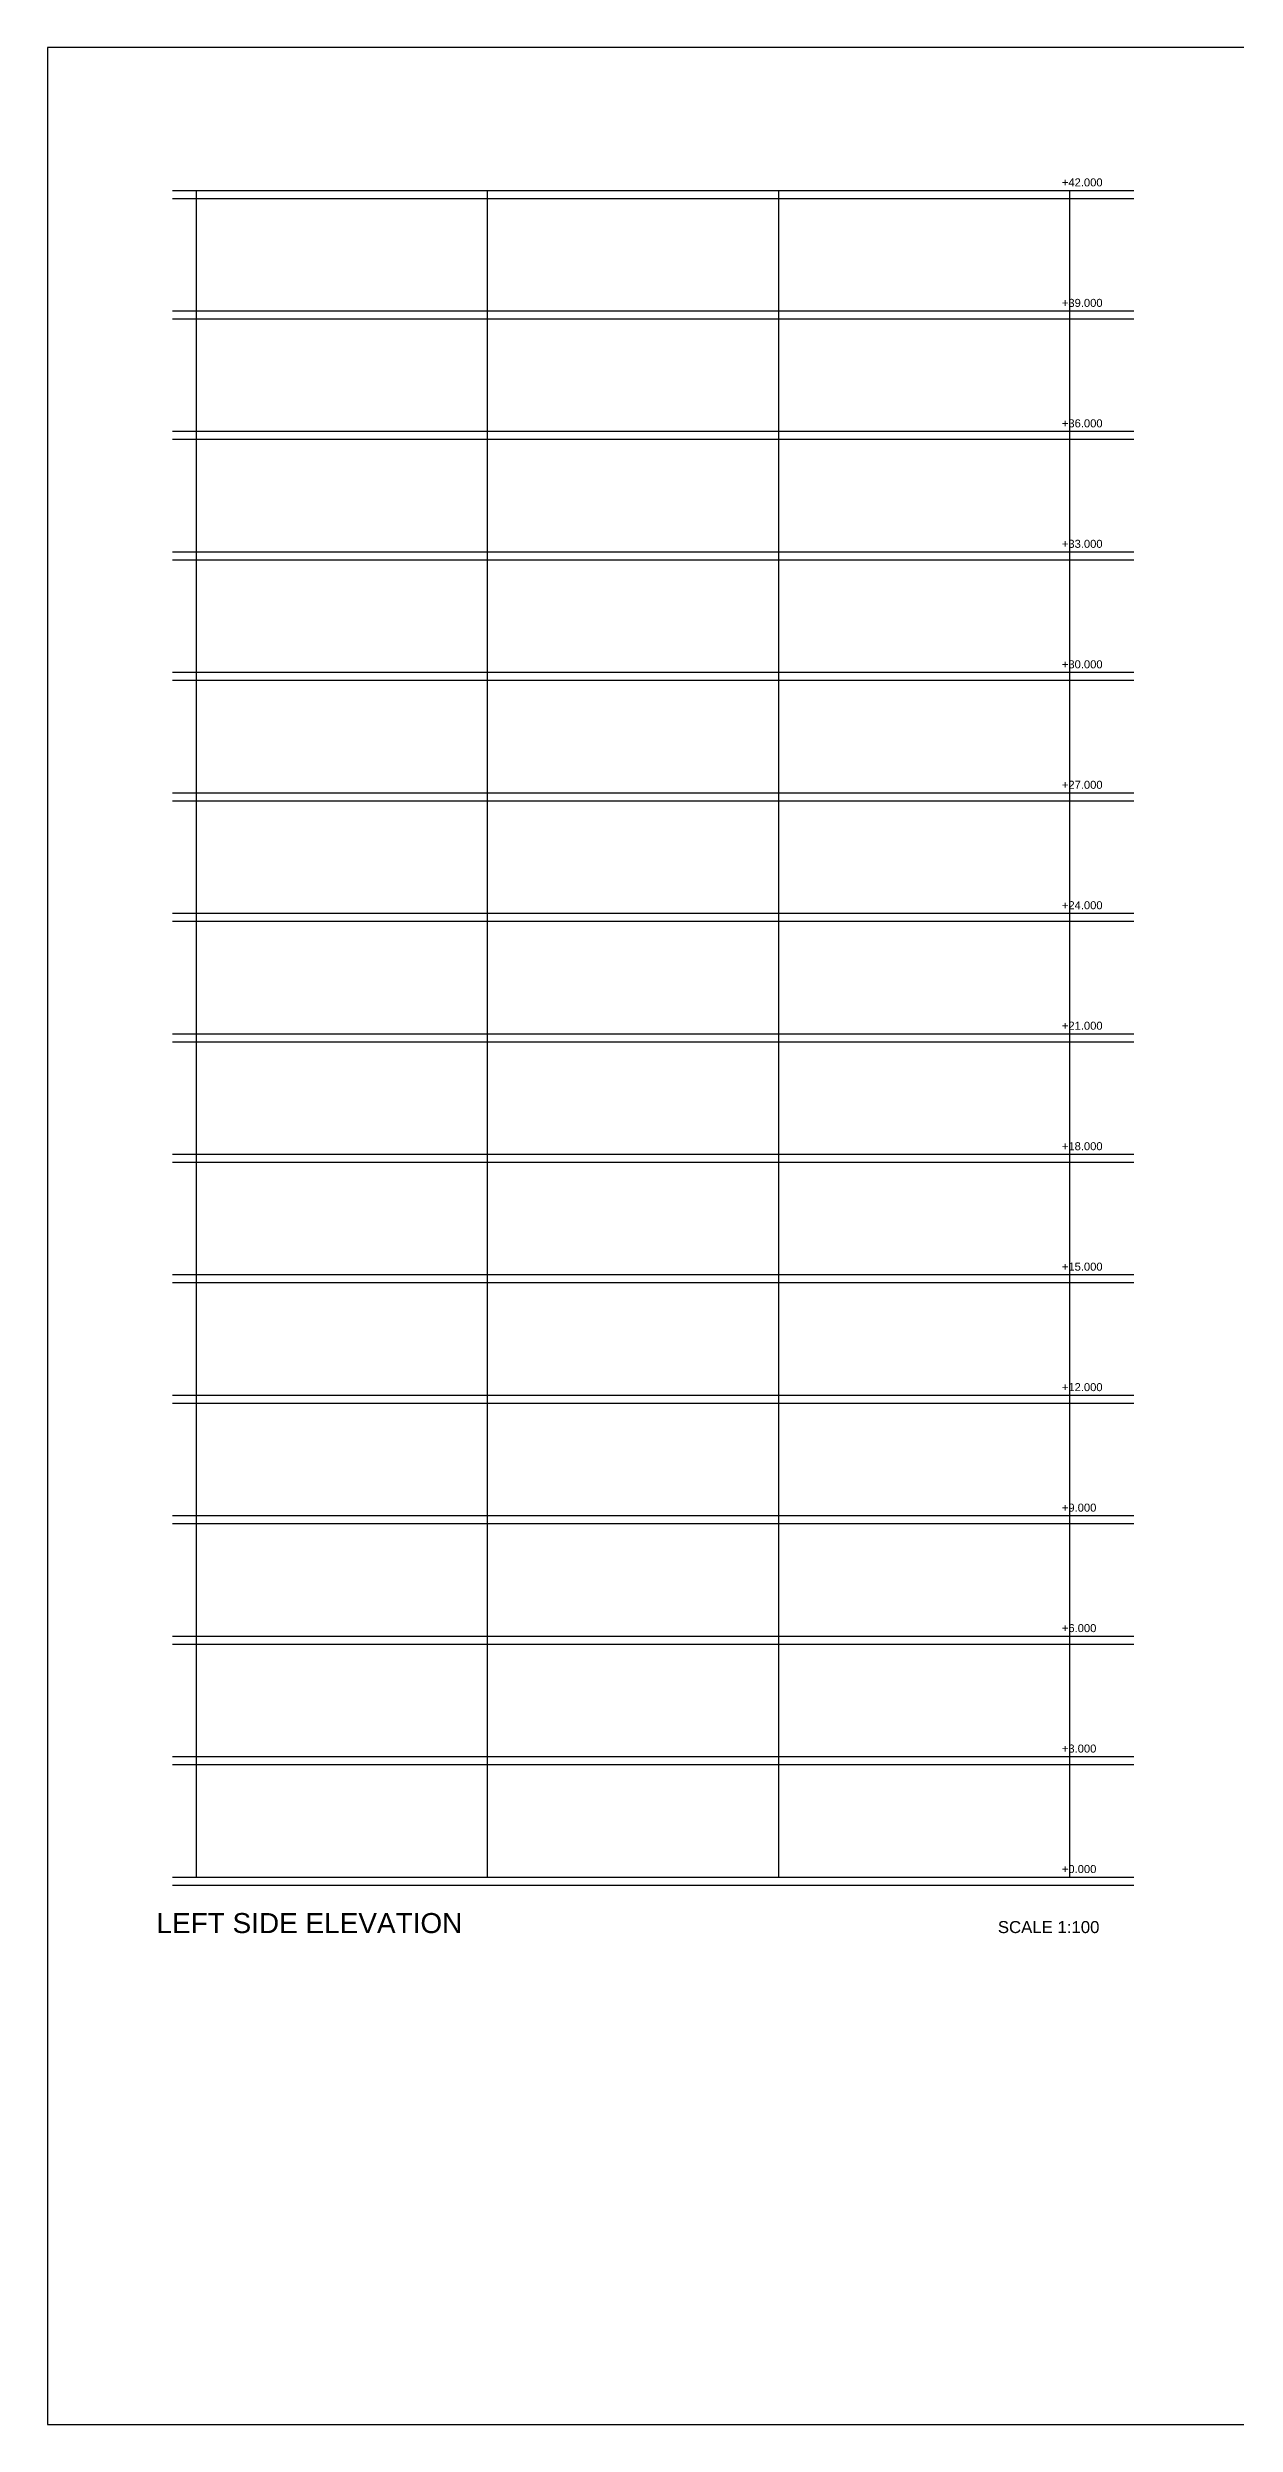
# Paper-space layout 'A-06' of a CAD drawing. Header units: millimetres. Extents: x 0 to 841, y 0 to 594.
# Drawn here: x 0 to 297, y 0 to 594 of the extents above; entities that cross this region are included whole.
import ezdxf

# ---------------------------------------------------------------- set-up
doc = ezdxf.new("R2010")
doc.units = ezdxf.units.MM
for name, color, linetype in [('FRAME', 7, 'Continuous'), ('LEVEL', 7, 'Continuous'), ('SECTION', 7, 'Continuous'), ('TITLES', 7, 'Continuous')]:
    doc.layers.add(name, color=color, linetype=linetype)
doc.styles.add('Arial', font='arial.ttf')

psp = doc.layouts.new('A-06')

# ---------------------------------------------------------------- linework, layer by layer
at = {"layer": 'FRAME'}
psp.add_lwpolyline([(0, 0), (841, 0), (841, 594), (0, 594)], close=True, dxfattribs=at)
at = {"layer": 'SECTION'}
for p, q in [((31.23, 558.3), (91.31, 558.3)), ((31.23, 556.3), (91.31, 556.3)), ((37.23, 488.05), (37.23, 558.3)), ((91.31, 558.3), (151.38, 558.3)), ((91.31, 556.3), (151.38, 556.3)), ((110, 488.05), (110, 558.3)), ((151.38, 558.3), (211.46, 558.3)), ((151.38, 556.3), (211.46, 556.3)), ((182.76, 488.05), (182.76, 558.3)), ((211.46, 558.3), (271.53, 558.3)), ((211.46, 556.3), (271.53, 556.3)), ((255.53, 488.05), (255.53, 558.3)), ((31.23, 528.19), (91.31, 528.19)), ((31.23, 526.19), (91.31, 526.19)), ((91.31, 528.19), (151.38, 528.19)), ((91.31, 526.19), (151.38, 526.19)), ((151.38, 528.19), (211.46, 528.19)), ((151.38, 526.19), (211.46, 526.19)), ((211.46, 528.19), (271.53, 528.19)), ((211.46, 526.19), (271.53, 526.19)), ((31.23, 498.09), (91.31, 498.09)), ((31.23, 496.09), (91.31, 496.09)), ((91.31, 498.09), (151.38, 498.09)), ((91.31, 496.09), (151.38, 496.09)), ((151.38, 498.09), (211.46, 498.09)), ((151.38, 496.09), (211.46, 496.09)), ((211.46, 498.09), (271.53, 498.09)), ((211.46, 496.09), (271.53, 496.09)), ((37.23, 417.8), (37.23, 488.05)), ((110, 417.8), (110, 488.05)), ((182.76, 417.8), (182.76, 488.05)), ((255.53, 417.8), (255.53, 488.05)), ((31.23, 467.98), (91.31, 467.98)), ((31.23, 465.98), (91.31, 465.98)), ((91.31, 467.98), (151.38, 467.98)), ((91.31, 465.98), (151.38, 465.98)), ((151.38, 467.98), (211.46, 467.98)), ((151.38, 465.98), (211.46, 465.98)), ((211.46, 467.98), (271.53, 467.98)), ((211.46, 465.98), (271.53, 465.98)), ((31.23, 437.87), (91.31, 437.87)), ((31.23, 435.87), (91.31, 435.87)), ((91.31, 437.87), (151.38, 437.87)), ((91.31, 435.87), (151.38, 435.87)), ((151.38, 437.87), (211.46, 437.87)), ((151.38, 435.87), (211.46, 435.87)), ((211.46, 437.87), (271.53, 437.87)), ((211.46, 435.87), (271.53, 435.87)), ((37.23, 347.55), (37.23, 417.8)), ((110, 347.55), (110, 417.8)), ((182.76, 347.55), (182.76, 417.8)), ((255.53, 347.55), (255.53, 417.8)), ((31.23, 407.76), (91.31, 407.76)), ((31.23, 405.76), (91.31, 405.76)), ((91.31, 407.76), (151.38, 407.76)), ((91.31, 405.76), (151.38, 405.76)), ((151.38, 407.76), (211.46, 407.76)), ((151.38, 405.76), (211.46, 405.76)), ((211.46, 407.76), (271.53, 407.76)), ((211.46, 405.76), (271.53, 405.76)), ((31.23, 377.66), (91.31, 377.66)), ((31.23, 375.66), (91.31, 375.66)), ((91.31, 377.66), (151.38, 377.66)), ((91.31, 375.66), (151.38, 375.66)), ((151.38, 377.66), (211.46, 377.66)), ((151.38, 375.66), (211.46, 375.66)), ((211.46, 377.66), (271.53, 377.66)), ((211.46, 375.66), (271.53, 375.66)), ((31.23, 347.55), (91.31, 347.55)), ((31.23, 345.55), (91.31, 345.55)), ((37.23, 277.3), (37.23, 347.55)), ((91.31, 347.55), (151.38, 347.55)), ((91.31, 345.55), (151.38, 345.55)), ((110, 277.3), (110, 347.55)), ((151.38, 347.55), (211.46, 347.55)), ((151.38, 345.55), (211.46, 345.55)), ((182.76, 277.3), (182.76, 347.55)), ((211.46, 347.55), (271.53, 347.55)), ((211.46, 345.55), (271.53, 345.55)), ((255.53, 277.3), (255.53, 347.55)), ((31.23, 317.44), (91.31, 317.44)), ((31.23, 315.44), (91.31, 315.44)), ((91.31, 317.44), (151.38, 317.44)), ((91.31, 315.44), (151.38, 315.44)), ((151.38, 317.44), (211.46, 317.44)), ((151.38, 315.44), (211.46, 315.44)), ((211.46, 317.44), (271.53, 317.44)), ((211.46, 315.44), (271.53, 315.44)), ((31.23, 287.34), (91.31, 287.34)), ((31.23, 285.34), (91.31, 285.34)), ((91.31, 287.34), (151.38, 287.34)), ((91.31, 285.34), (151.38, 285.34)), ((151.38, 287.34), (211.46, 287.34)), ((151.38, 285.34), (211.46, 285.34)), ((211.46, 287.34), (271.53, 287.34)), ((211.46, 285.34), (271.53, 285.34)), ((37.23, 207.05), (37.23, 277.3)), ((110, 207.05), (110, 277.3)), ((182.76, 207.05), (182.76, 277.3)), ((255.53, 207.05), (255.53, 277.3)), ((31.23, 257.23), (91.31, 257.23)), ((91.31, 257.23), (151.38, 257.23)), ((151.38, 257.23), (211.46, 257.23)), ((211.46, 257.23), (271.53, 257.23)), ((31.23, 255.23), (91.31, 255.23)), ((91.31, 255.23), (151.38, 255.23)), ((151.38, 255.23), (211.46, 255.23)), ((211.46, 255.23), (271.53, 255.23)), ((31.23, 227.12), (91.31, 227.12)), ((91.31, 227.12), (151.38, 227.12)), ((151.38, 227.12), (211.46, 227.12)), ((211.46, 227.12), (271.53, 227.12)), ((31.23, 225.12), (91.31, 225.12)), ((91.31, 225.12), (151.38, 225.12)), ((151.38, 225.12), (211.46, 225.12)), ((211.46, 225.12), (271.53, 225.12)), ((37.23, 136.8), (37.23, 207.05)), ((110, 136.8), (110, 207.05)), ((182.76, 136.8), (182.76, 207.05)), ((255.53, 136.8), (255.53, 207.05)), ((31.23, 197.01), (91.31, 197.01)), ((91.31, 197.01), (151.38, 197.01)), ((151.38, 197.01), (211.46, 197.01)), ((211.46, 197.01), (271.53, 197.01)), ((31.23, 195.01), (91.31, 195.01)), ((91.31, 195.01), (151.38, 195.01)), ((151.38, 195.01), (211.46, 195.01)), ((211.46, 195.01), (271.53, 195.01)), ((31.23, 166.91), (91.31, 166.91)), ((91.31, 166.91), (151.38, 166.91)), ((151.38, 166.91), (211.46, 166.91)), ((211.46, 166.91), (271.53, 166.91)), ((31.23, 164.91), (91.31, 164.91)), ((91.31, 164.91), (151.38, 164.91)), ((151.38, 164.91), (211.46, 164.91)), ((211.46, 164.91), (271.53, 164.91)), ((31.23, 136.8), (91.31, 136.8)), ((91.31, 136.8), (151.38, 136.8)), ((151.38, 136.8), (211.46, 136.8)), ((211.46, 136.8), (271.53, 136.8)), ((31.23, 134.8), (91.31, 134.8)), ((91.31, 134.8), (151.38, 134.8)), ((151.38, 134.8), (211.46, 134.8)), ((211.46, 134.8), (271.53, 134.8))]:
    psp.add_line(p, q, dxfattribs=at)

# ---------------------------------------------------------------- texts
at = {"layer": 'LEVEL', "style": 'Arial'}
for s, p in [('+42.000', (253.53, 559.3)), ('+39.000', (253.53, 529.19)), ('+36.000', (253.53, 499.09)), ('+33.000', (253.53, 468.98)), ('+30.000', (253.53, 438.87)), ('+27.000', (253.53, 408.76)), ('+24.000', (253.53, 378.66)), ('+21.000', (253.53, 348.55)), ('+18.000', (253.53, 318.44)), ('+15.000', (253.53, 288.34)), ('+12.000', (253.53, 258.23)), ('+9.000', (253.53, 228.12)), ('+6.000', (253.53, 198.01)), ('+3.000', (253.53, 167.91)), ('+0.000', (253.53, 137.8))]:
    psp.add_text(s, height=2, dxfattribs=at).set_placement(p)
at = {"layer": 'TITLES', "style": 'Arial'}
for s, height, p in [('LEFT SIDE ELEVATION', 5, (27.23, 122.8)), ('SCALE 1:100', 3, (237.53, 122.8))]:
    psp.add_text(s, height=height, dxfattribs=at).set_placement(p)

doc.saveas('drawing.dxf')
